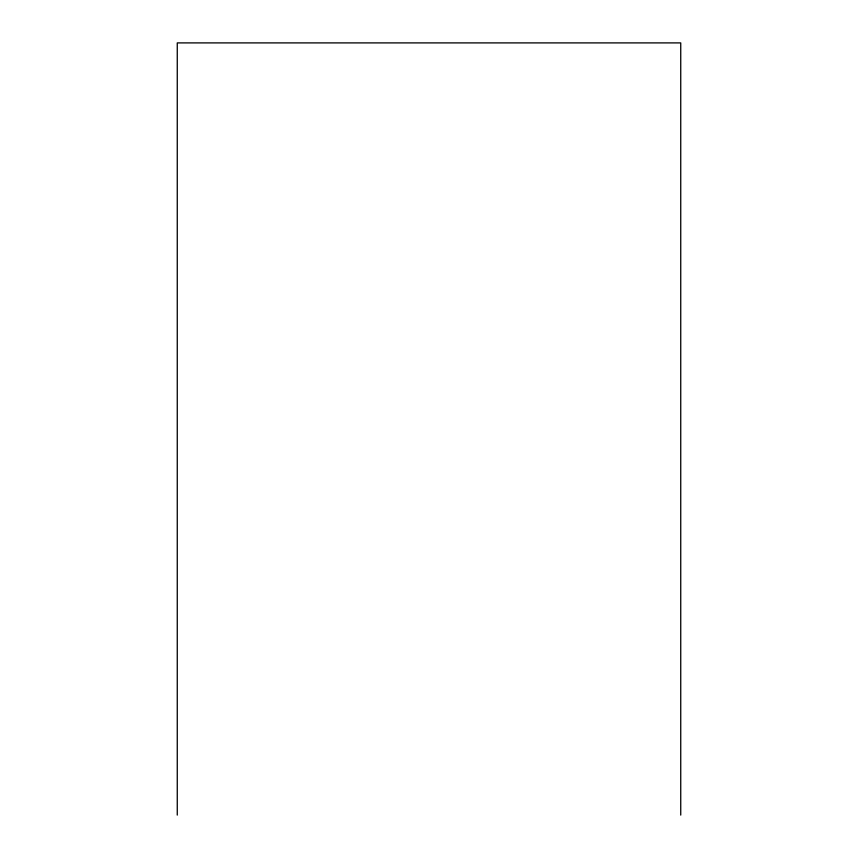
<?xml version="1.0" encoding="UTF-8"?>
<svg xmlns="http://www.w3.org/2000/svg" width="858" height="858" viewBox="0 0 858 858"><rect width="100%" height="100%" fill="white"/><g stroke="black" fill="none" stroke-linecap="round" stroke-linejoin="round"><path stroke-width="1.29" d="M680.737 815.1L680.737 42.9L177.263 42.9L177.263 815.1"/></g></svg>
